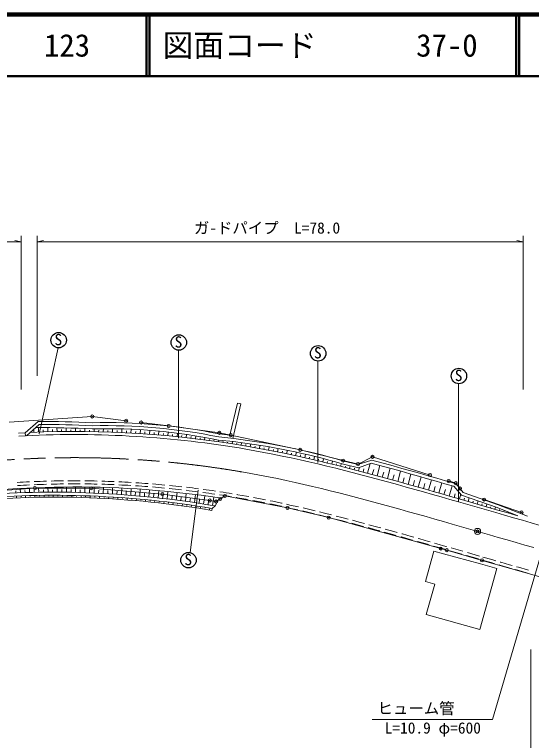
# Model space of a CAD drawing. Units: millimetres, scale not verified. Extents: x 40000 to 680000, y 20000 to 380000.
# Drawn here: x 96366 to 180233, y 262223 to 380000 of the extents above; entities that cross this region are included whole.
import ezdxf
from ezdxf.enums import TextEntityAlignment as Align

# ---------------------------------------------------------------- set-up
doc = ezdxf.new("R2010")
doc.units = ezdxf.units.MM
doc.header["$LTSCALE"] = 1000
doc.header["$PDMODE"] = 32
doc.header["$PDSIZE"] = 500
doc.linetypes.add('CHAIN', pattern=[18.5, 12, -1.5, 3.5, -1.5])
for name, color, linetype, lineweight in [('M-BGD', 7, 'Continuous', 13), ('M-BMK', 2, 'CHAIN', 13), ('M-BMK-ROW', 30, 'Continuous', 13), ('M-BMK-SRVR', 3, 'Continuous', 13), ('M-STR-HTXT', 7, 'Continuous', 13), ('M-TTL', 2, 'Continuous', 140), ('M-TTL-LINE', 7, 'Continuous', 50)]:
    doc.layers.add(name, color=color, linetype=linetype, lineweight=lineweight)
doc.layers.add('M-TTL-TXT', color=7, linetype='Continuous')
doc.styles.add('ＭＳ ゴシック', font='')
doc.styles.get('ＭＳ ゴシック').set_extended_font_data('MS Gothic')

msp = doc.modelspace()

# ---------------------------------------------------------------- linework, layer by layer
at = {"layer": 'M-BGD'}
for p, q in [((100350, 311950), (103463, 325898)), ((122958, 311251), (122958, 325519)), ((145563, 307339), (145563, 323762)), ((168400, 300922), (168400, 320089)), ((131304, 311775), (132521, 316963)), ((133105, 316826), (131789, 311218)), ((132521, 316963), (133105, 316826)), ((100187, 313995), (98119, 312161)), ((100377, 313495), (98319, 311670)), ((97011, 312104), (98119, 312161)), ((98119, 312161), (98143, 311662)), ((99515, 312223), (99499, 312608)), ((100264, 312252), (100238, 312995)), ((101014, 312277), (101003, 312636)), ((101763, 312299), (101745, 312990)), ((102513, 312317), (102506, 312649)), ((103263, 312332), (103252, 312970)), ((104013, 312343), (104009, 312649)), ((104763, 312351), (104758, 312937)), ((105513, 312356), (105512, 312635)), ((106263, 312357), (106263, 312890)), ((107013, 312355), (107014, 312608)), ((107763, 312349), (107768, 312829)), ((108513, 312340), (108516, 312573)), ((109263, 312327), (109271, 312779)), ((110013, 312311), (110018, 312552)), ((110762, 312292), (110777, 312803)), ((111512, 312269), (111521, 312536)), ((112262, 312243), (112282, 312801)), ((113011, 312213), (113023, 312501)), ((113760, 312180), (113788, 312774)), ((114509, 312144), (114525, 312446)), ((115258, 312104), (115293, 312721)), ((116007, 312060), (116026, 312372)), ((116756, 312013), (116796, 312643)), ((117504, 311963), (117526, 312278)), ((118252, 311910), (118299, 312540)), ((119000, 311853), (119024, 312165)), ((119747, 311792), (119799, 312411)), ((121242, 311661), (121297, 312257)), ((97054, 311605), (98143, 311662)), ((120495, 311728), (120521, 312032)), ((121988, 311590), (122016, 311880)), ((122735, 311516), (122792, 312078)), ((123481, 311439), (123509, 311708)), ((124226, 311358), (124283, 311874)), ((124971, 311274), (125000, 311517)), ((125716, 311186), (125771, 311645)), ((126461, 311095), (126487, 311307)), ((127205, 311000), (127255, 311390)), ((127948, 310903), (127972, 311077)), ((128691, 310801), (128734, 311111)), ((129433, 310970), (131880, 310706)), ((129504, 311466), (131939, 311202)), ((129566, 311963), (131304, 311775)), ((129434, 310697), (129456, 310848)), ((130176, 310589), (130220, 310885)), ((130918, 310477), (130943, 310641)), ((131659, 310362), (131716, 310723)), ((132400, 310244), (132431, 310438)), ((133140, 310122), (133209, 310538)), ((133879, 309997), (133917, 310217)), ((134618, 309867), (134700, 310331)), ((135357, 309737), (135399, 309979)), ((136094, 309601), (136187, 310103)), ((137568, 309322), (137672, 309855)), ((136832, 309464), (136880, 309723)), ((138304, 309179), (138357, 309451)), ((139039, 309031), (139152, 309587)), ((139774, 308882), (139831, 309163)), ((140508, 308728), (140628, 309297)), ((141242, 308573), (141303, 308859)), ((141975, 308414), (142101, 308988)), ((143440, 308090), (143568, 308659)), ((142708, 308254), (142770, 308540)), ((144171, 307925), (144235, 308206)), ((144902, 307756), (145031, 308309)), ((145633, 307586), (145695, 307856)), ((146362, 307412), (146488, 307939)), ((147092, 307238), (147152, 307492)), ((147820, 307060), (147940, 307549)), ((152081, 306975), (149651, 307583)), ((152081, 306975), (154338, 307703)), ((148549, 306882), (148606, 307114)), ((149276, 306700), (149387, 307140)), ((152170, 306438), (149511, 307103)), ((150004, 306518), (150059, 306737)), ((150731, 306332), (150843, 306770)), ((151457, 306146), (151520, 306390)), ((152170, 306438), (154241, 307208)), ((152183, 305957), (152323, 306494)), ((152909, 305768), (153046, 306293)), ((153634, 305576), (154047, 307136)), ((155193, 305160), (155643, 306833)), ((156865, 304705), (157321, 306377)), ((154414, 305369), (154631, 306177)), ((156029, 304933), (156257, 305769)), ((157701, 304476), (157931, 305311)), ((158536, 304245), (158997, 305916)), ((160205, 303779), (160674, 305448)), ((159370, 304013), (159603, 304847)), ((161039, 303545), (161274, 304379)), ((161873, 303309), (162346, 304976)), ((162707, 303073), (162943, 303907)), ((163540, 302836), (164015, 304502)), ((165206, 302359), (165683, 304025)), ((167946, 303892), (169171, 302450)), ((96578, 302383), (96557, 302721)), ((97284, 303104), (97324, 302411)), ((98070, 302435), (98052, 302790)), ((98782, 303183), (98817, 302456)), ((99563, 302474), (99547, 302845)), ((100281, 303246), (100310, 302487)), ((101056, 302498), (101043, 302885)), ((101780, 303296), (101802, 302504)), ((102549, 302507), (102539, 302911)), ((103280, 303331), (103295, 302506)), ((104041, 302502), (104035, 302922)), ((104780, 303351), (104787, 302494)), ((105533, 302482), (105531, 302919)), ((106280, 303357), (106279, 302467)), ((107024, 302449), (107027, 302901)), ((107780, 303348), (107770, 302426)), ((108515, 302400), (108522, 302869)), ((109279, 303325), (109260, 302371)), ((110005, 302338), (110017, 302823)), ((110779, 303288), (110749, 302301)), ((111494, 302261), (111511, 302762)), ((112278, 303236), (112238, 302217)), ((112981, 302169), (113004, 302687)), ((113777, 303169), (113725, 302118)), ((115274, 303088), (115211, 302005)), ((116771, 302992), (116695, 301878)), ((118267, 302882), (118177, 301736)), ((119762, 302758), (119658, 301581)), ((126135, 302822), (124883, 292695)), ((164373, 302598), (164612, 303431)), ((166039, 302121), (166278, 302953)), ((166872, 301881), (167350, 303547)), ((167659, 303458), (168878, 302023)), ((96662, 301886), (96674, 301586)), ((97411, 301914), (97417, 301764)), ((98161, 301938), (98170, 301638)), ((98911, 301959), (98915, 301809)), ((99661, 301976), (99667, 301676)), ((100410, 301989), (100413, 301839)), ((101160, 301999), (101164, 301699)), ((101910, 302005), (101911, 301855)), ((102660, 302007), (102661, 301707)), ((103410, 302006), (103410, 301856)), ((104160, 302001), (104158, 301701)), ((104910, 301992), (104908, 301842)), ((105660, 301980), (105655, 301680)), ((106410, 301964), (106406, 301814)), ((107160, 301945), (107151, 301645)), ((107909, 301921), (107904, 301771)), ((108659, 301894), (108647, 301595)), ((109408, 301864), (109402, 301714)), ((110158, 301830), (110143, 301530)), ((110907, 301792), (110899, 301642)), ((111655, 301750), (111638, 301451)), ((112404, 301705), (112395, 301556)), ((113152, 301657), (113132, 301357)), ((113901, 301604), (113890, 301454)), ((114468, 302063), (114497, 302597)), ((114649, 301548), (114625, 301249)), ((115953, 301943), (115988, 302493)), ((117436, 301809), (117478, 302374)), ((118918, 301660), (118967, 302241)), ((120398, 301497), (120454, 302094)), ((121256, 302619), (121137, 301411)), ((121876, 301320), (121939, 301932)), ((122748, 302466), (122614, 301226)), ((123352, 301129), (123423, 301756)), ((124238, 302298), (124089, 301028)), ((124826, 300923), (124904, 301566)), ((125727, 302116), (125562, 300815)), ((127214, 301920), (127032, 300588)), ((128700, 301709), (128500, 300348)), ((128942, 300272), (129623, 301570)), ((167705, 301642), (167879, 302249)), ((168537, 301402), (168757, 302165)), ((168878, 302023), (174669, 299995)), ((169171, 302450), (174807, 300476)), ((169258, 301195), (169355, 301533)), ((169979, 300988), (170149, 301578)), ((115396, 301488), (115384, 301339)), ((116143, 301425), (116117, 301126)), ((116890, 301358), (116877, 301209)), ((117637, 301287), (117608, 300989)), ((118383, 301213), (118368, 301064)), ((119129, 301135), (119097, 300837)), ((119875, 301053), (119858, 300904)), ((120620, 300968), (120585, 300670)), ((121365, 300879), (121347, 300730)), ((122109, 300787), (122071, 300489)), ((122853, 300691), (122833, 300542)), ((123596, 300591), (123556, 300294)), ((124339, 300488), (124318, 300339)), ((125081, 300381), (125038, 300084)), ((126297, 300704), (126384, 301362)), ((127766, 300470), (127862, 301143)), ((168386, 300926), (174436, 299185)), ((168524, 301406), (174574, 299666)), ((170700, 300780), (170779, 301055)), ((171420, 300573), (171566, 301081)), ((172141, 300366), (172208, 300599)), ((172862, 300158), (172984, 300585)), ((174807, 300476), (179577, 298596)), ((125823, 300270), (125801, 300122)), ((126564, 300156), (126518, 299860)), ((127305, 300038), (127281, 299890)), ((128045, 299917), (127996, 299621)), ((128447, 299849), (128397, 299554)), ((128942, 300272), (128447, 299849)), ((173583, 299951), (173638, 300144)), ((174303, 299744), (174402, 300088)), ((174669, 299995), (178006, 298679)), ((175024, 299536), (175064, 299677)), ((175745, 299329), (175807, 299546)), ((176466, 299122), (176487, 299196)), ((177186, 298915), (177209, 298993)), ((166312, 293718), (166456, 293677)), ((167181, 293468), (169117, 292911)), ((163013, 288001), (164366, 292936)), ((165956, 292500), (164366, 292936)), ((171945, 290894), (165956, 292500)), ((166174, 293238), (166289, 293204)), ((167012, 292997), (168941, 292442)), ((169665, 292233), (171626, 291669)), ((169843, 292702), (171784, 292144)), ((171841, 280245), (174631, 290139)), ((174631, 290139), (171945, 290894)), ((164560, 287577), (163013, 288001)), ((163161, 282644), (164560, 287577)), ((171841, 280245), (163161, 282644))]:
    msp.add_line(p, q, dxfattribs=at)
for points in [[(133979, 309980), (135448, 309721), (136924, 309447), (138396, 309161), (139865, 308863), (141329, 308555), (142789, 308236), (144246, 307908), (145699, 307570), (147148, 307225), (148594, 306871), (150036, 306510), (151475, 306142), (152911, 305768), (154343, 305388), (155772, 305004), (157199, 304614), (158623, 304221), (160044, 303825), (161462, 303426), (162879, 303024), (164293, 302621), (165705, 302216), (167115, 301811), (168524, 301406)], [(133892, 309488), (135359, 309229), (136831, 308956), (138299, 308670), (139763, 308374), (141224, 308066), (142681, 307748), (144135, 307420), (145584, 307084), (147031, 306739), (148474, 306385), (149914, 306025), (151350, 305658), (152783, 305284), (154214, 304905), (155642, 304521), (157067, 304132), (158489, 303740), (159909, 303343), (161326, 302944), (162742, 302543), (164155, 302140), (165567, 301736), (166977, 301331), (168386, 300926)], [(154338, 307703), (154949, 307541), (156377, 307156), (157802, 306768), (159224, 306375), (160644, 305979), (162062, 305580), (163477, 305179), (164891, 304776), (166302, 304371), (167712, 303966), (167939, 303901)], [(154241, 307208), (154814, 307056), (156242, 306672), (157667, 306283), (159089, 305890), (160509, 305494), (161926, 305095), (163342, 304694), (164755, 304291), (166167, 303887), (167577, 303482), (167659, 303458)], [(132519, 301607), (133933, 301357), (134293, 301290)], [(132605, 302099), (134023, 301849), (134384, 301782)], [(135121, 301645), (135431, 301587), (136839, 301314), (137084, 301264)], [(135028, 301154), (135338, 301096), (136742, 300823), (136985, 300774)], [(137718, 300626), (138145, 300539), (139547, 300244), (139669, 300217)], [(137819, 301115), (138246, 301029), (139652, 300733), (139777, 300705)], [(140510, 300545), (141057, 300426), (142462, 300109), (142462, 300109)], [(140400, 300058), (140949, 299938), (142350, 299622)], [(143074, 299454), (143751, 299297), (145015, 298995)], [(143193, 299940), (143866, 299783), (145140, 299479)], [(145869, 299302), (146672, 299105), (147812, 298820)], [(174436, 299185), (175877, 298771), (177318, 298356), (178758, 297943), (180198, 297530), (181638, 297118)], [(174574, 299666), (176015, 299251), (177456, 298837), (178006, 298679)], [(145742, 298818), (146551, 298620), (147679, 298338)], [(148404, 298154), (149351, 297912), (150337, 297655)], [(148540, 298635), (149476, 298396), (150479, 298134)], [(151062, 297464), (152150, 297176), (152993, 296949)], [(151206, 297943), (152279, 297659), (153143, 297427)], [(153869, 297230), (155082, 296900), (155805, 296700)], [(153716, 296754), (154949, 296417), (155646, 296225)], [(156350, 296031), (157750, 295640), (158300, 295485)], [(156483, 296513), (157885, 296122), (158467, 295958)], [(159194, 295753), (159288, 295727), (160691, 295329), (161132, 295203)], [(159024, 295282), (159152, 295246), (160554, 294848), (160956, 294734)], [(161681, 294527), (161957, 294448), (163362, 294046), (163643, 293965)], [(161859, 294996), (162095, 294929), (163500, 294526), (163801, 294440)], [(164364, 293758), (164767, 293642), (166174, 293238)], [(164525, 294232), (164905, 294123), (166312, 293718)], [(172224, 291497), (173666, 291082), (174272, 290908)], [(172362, 291978), (173804, 291563), (174439, 291380)], [(175164, 291172), (175247, 291148), (176690, 290734), (177100, 290616)], [(174994, 290700), (175109, 290668), (176552, 290253), (176924, 290147)], [(177649, 289939), (177996, 289839), (179441, 289426), (179584, 289385)], [(177827, 290408), (178134, 290320), (179579, 289907), (179769, 289853)]]:
    msp.add_lwpolyline(points, dxfattribs=at)
at = {"layer": 'M-BGD', "lineweight": 25}
for centre in [(103526, 327165), (123020, 326785), (145626, 325029), (168463, 321356), (124598, 291477)]:
    msp.add_circle(centre, 1250, dxfattribs=at)
at = {"layer": 'M-BGD'}
for centre, radius, start, end in [((100366, 148446), 165550, 87.0223, 90.062), ((100366, 148446), 165050, 87.01542, 89.99627), ((111421, 223508), 89797, 78.3825, 91.57024), ((111421, 223508), 90297, 78.40732, 91.55762), ((106139, 148107), 164250, 80.24212, 92.52105), ((100366, 148446), 164550, 87.00849, 90.19293), ((111421, 223508), 89297, 78.363, 91.58299), ((106139, 148107), 163750, 80.24212, 92.79874), ((118933, 202387), 109590, 73.72195, 83.184), ((118933, 202387), 109090, 73.72195, 83.184), ((106139, 148107), 156250, 92.69491, 93.4283), ((106139, 148107), 156250, 91.68649, 92.41988), ((106139, 148107), 156250, 90.67808, 91.41147), ((106139, 148107), 156250, 89.66967, 90.40306), ((106139, 148107), 156250, 88.66125, 89.39465), ((106139, 148107), 156250, 87.65284, 88.38623), ((106139, 148107), 156250, 86.64443, 87.37782), ((106139, 148107), 156250, 85.63601, 86.36941), ((106139, 148107), 155250, 81.29968, 98.95036), ((106139, 148107), 155750, 92.69491, 93.4283), ((106139, 148107), 155750, 91.68649, 92.41988), ((106139, 148107), 155750, 90.67808, 91.41147), ((106139, 148107), 155750, 89.66967, 90.40306), ((106139, 148107), 155750, 88.66125, 89.39465), ((106139, 148107), 155750, 87.65284, 88.38623), ((106139, 148107), 155750, 86.64443, 87.37782), ((106139, 148107), 155750, 85.63601, 86.36941), ((106139, 148107), 155750, 84.6276, 85.36099), ((106139, 148107), 156250, 84.6276, 85.36099), ((106139, 148107), 155750, 83.61919, 84.35258), ((106139, 148107), 156250, 83.61919, 84.35258), ((106139, 148107), 155750, 82.61077, 83.34417), ((106139, 148107), 156250, 82.61077, 83.34417), ((106139, 148107), 156250, 81.60236, 82.33575), ((102774, 148201), 153506, 80.39129, 95.29492), ((102774, 148201), 153806, 80.39129, 95.18115), ((102774, 148201), 154306, 80.2363, 94.99303), ((106139, 148107), 155750, 81.60236, 82.33575), ((106139, 148107), 155750, 80.59395, 81.32734), ((106139, 148107), 156250, 80.59395, 81.32734), ((106139, 148107), 155750, 80.2486, 80.31893), ((106139, 148107), 156250, 80.24818, 80.31893)]:
    msp.add_arc(centre, radius, start, end, dxfattribs=at)
at = {"layer": 'M-BMK'}
msp.add_line((167349, 297322), (173399, 295581), dxfattribs=at)
for points in [[(133248, 305794), (134691, 305539), (136131, 305272), (137569, 304992), (139005, 304701), (140438, 304399), (141869, 304087), (143298, 303765), (144725, 303434), (146150, 303094), (147573, 302745), (148994, 302390), (150413, 302027), (151830, 301657), (153246, 301282), (154661, 300901), (156074, 300516), (157486, 300126), (158897, 299732), (160307, 299336), (161716, 298936), (163125, 298534), (164533, 298131), (165941, 297727), (167349, 297322)], [(173399, 295581), (174841, 295167), (176282, 294752), (177724, 294338), (179166, 293925), (180608, 293513)]]:
    msp.add_lwpolyline(points, dxfattribs=at)
msp.add_arc((106139, 148107), 160000, 80.2451, 98.95387, dxfattribs=at)
at = {"layer": 'M-BMK-ROW'}
for p, q in [((108982, 314783), (95484, 313865)), ((114483, 314105), (108982, 314783)), ((121386, 313254), (116895, 313808)), ((129599, 312138), (121386, 313254)), ((131435, 311752), (129599, 312138)), ((142728, 309377), (131435, 311752)), ((149665, 307634), (142728, 309377)), ((152093, 307066), (149665, 307634)), ((154435, 308245), (152093, 307066)), ((163770, 305293), (154435, 308245)), ((167941, 303967), (166809, 304327)), ((168434, 303369), (167941, 303967)), ((89420, 302404), (99670, 303172)), ((99670, 303172), (108784, 303134)), ((108784, 303134), (120365, 302202)), ((168654, 303101), (168434, 303369)), ((120365, 302202), (128028, 301150)), ((129738, 301412), (130493, 301890)), ((130493, 301890), (140650, 299952)), ((128028, 301150), (129080, 300996)), ((129080, 300996), (129738, 301412)), ((178621, 299227), (172548, 301311)), ((140650, 299952), (147343, 298372)), ((147343, 298372), (165519, 293362)), ((165519, 293362), (166480, 293097)), ((166480, 293097), (172211, 291449)), ((172211, 291449), (181438, 288805))]:
    msp.add_line(p, q, dxfattribs=at)
for centre in [(108982, 314783), (114483, 314105), (116895, 313808), (121386, 313254), (129599, 312138), (131435, 311752), (142728, 309377), (149665, 307634), (154435, 308245), (152093, 307066), (163770, 305293), (166809, 304327), (167941, 303967), (99670, 303172), (108784, 303134), (168654, 303101), (120365, 302202), (129738, 301412), (130493, 301890), (172548, 301311), (128028, 301150), (129080, 300996), (140650, 299952), (178621, 299227), (147343, 298372), (165519, 293362), (166480, 293097), (172211, 291449)]:
    msp.add_circle(centre, 250, dxfattribs=at)
for p in [(108982, 314783), (114483, 314105), (116895, 313808), (121386, 313254), (129599, 312138), (131435, 311752), (142728, 309377), (149665, 307634), (154435, 308245), (152093, 307066), (163770, 305293), (166809, 304327), (167941, 303967), (99670, 303172), (108784, 303134), (168654, 303101), (120365, 302202), (129738, 301412), (130493, 301890), (172548, 301311), (128028, 301150), (129080, 300996), (140650, 299952), (178621, 299227), (147343, 298372), (165519, 293362), (166480, 293097), (172211, 291449)]:
    msp.add_point(p, dxfattribs=at)
at = {"layer": 'M-BMK-SRVR'}
msp.add_circle((171477, 296134), 500, dxfattribs=at)
msp.add_point((171477, 296134), dxfattribs=at)
at = {"layer": 'M-STR-HTXT'}
for p, q in [((97426, 319185), (97426, 344073)), ((100062, 321402), (100062, 344073)), ((178870, 319185), (178870, 344073)), ((80419, 343109), (97426, 343109)), ((97426, 343109), (96426, 343359)), ((100062, 343109), (101062, 343359)), ((100062, 343109), (178870, 343109)), ((178870, 343109), (177870, 343359)), ((181676, 292129), (173912, 265620)), ((180148, 276984), (180148, 252096)), ((154369, 265620), (173912, 265620))]:
    msp.add_line(p, q, dxfattribs=at)
at = {"layer": 'M-TTL'}
msp.add_line((680000, 380000), (40000, 380000), dxfattribs=at)
at = {"layer": 'M-TTL-LINE'}
for p, q in [((117750, 380000), (117750, 370000)), ((118250, 380000), (118250, 370000)), ((177750, 380000), (177750, 370000)), ((178250, 380000), (178250, 370000)), ((40000, 370000), (680000, 370000))]:
    msp.add_line(p, q, dxfattribs=at)

# ---------------------------------------------------------------- texts
at = {"layer": 'M-BGD', "style": 'ＭＳ ゴシック'}
for p in [(102847, 325791), (122342, 325412), (144947, 323655), (167784, 319982), (123920, 290104)]:
    msp.add_text('S', height=1833, dxfattribs=at).set_placement(p, align=Align.BOTTOM_LEFT)
at = {"layer": 'M-STR-HTXT', "style": 'ＭＳ ゴシック'}
for s, p in [('ガ-ドパイプ\u3000L=78.0', (125463, 343909)), ('ヒューム管', (155261, 265968)), ('L=10.9 φ=600', (156419, 262789))]:
    msp.add_text(s, height=1833, dxfattribs=at).set_placement(p, align=Align.BOTTOM_LEFT)
at = {"layer": 'M-TTL-TXT', "style": 'ＭＳ ゴシック'}
for s, p in [('図面コード', (120380, 375000)), ('123', (101142, 375000)), ('37-0', (161521, 375000))]:
    msp.add_text(s, height=3666, dxfattribs=at).set_placement(p, align=Align.MIDDLE_LEFT)

doc.saveas('drawing.dxf')
